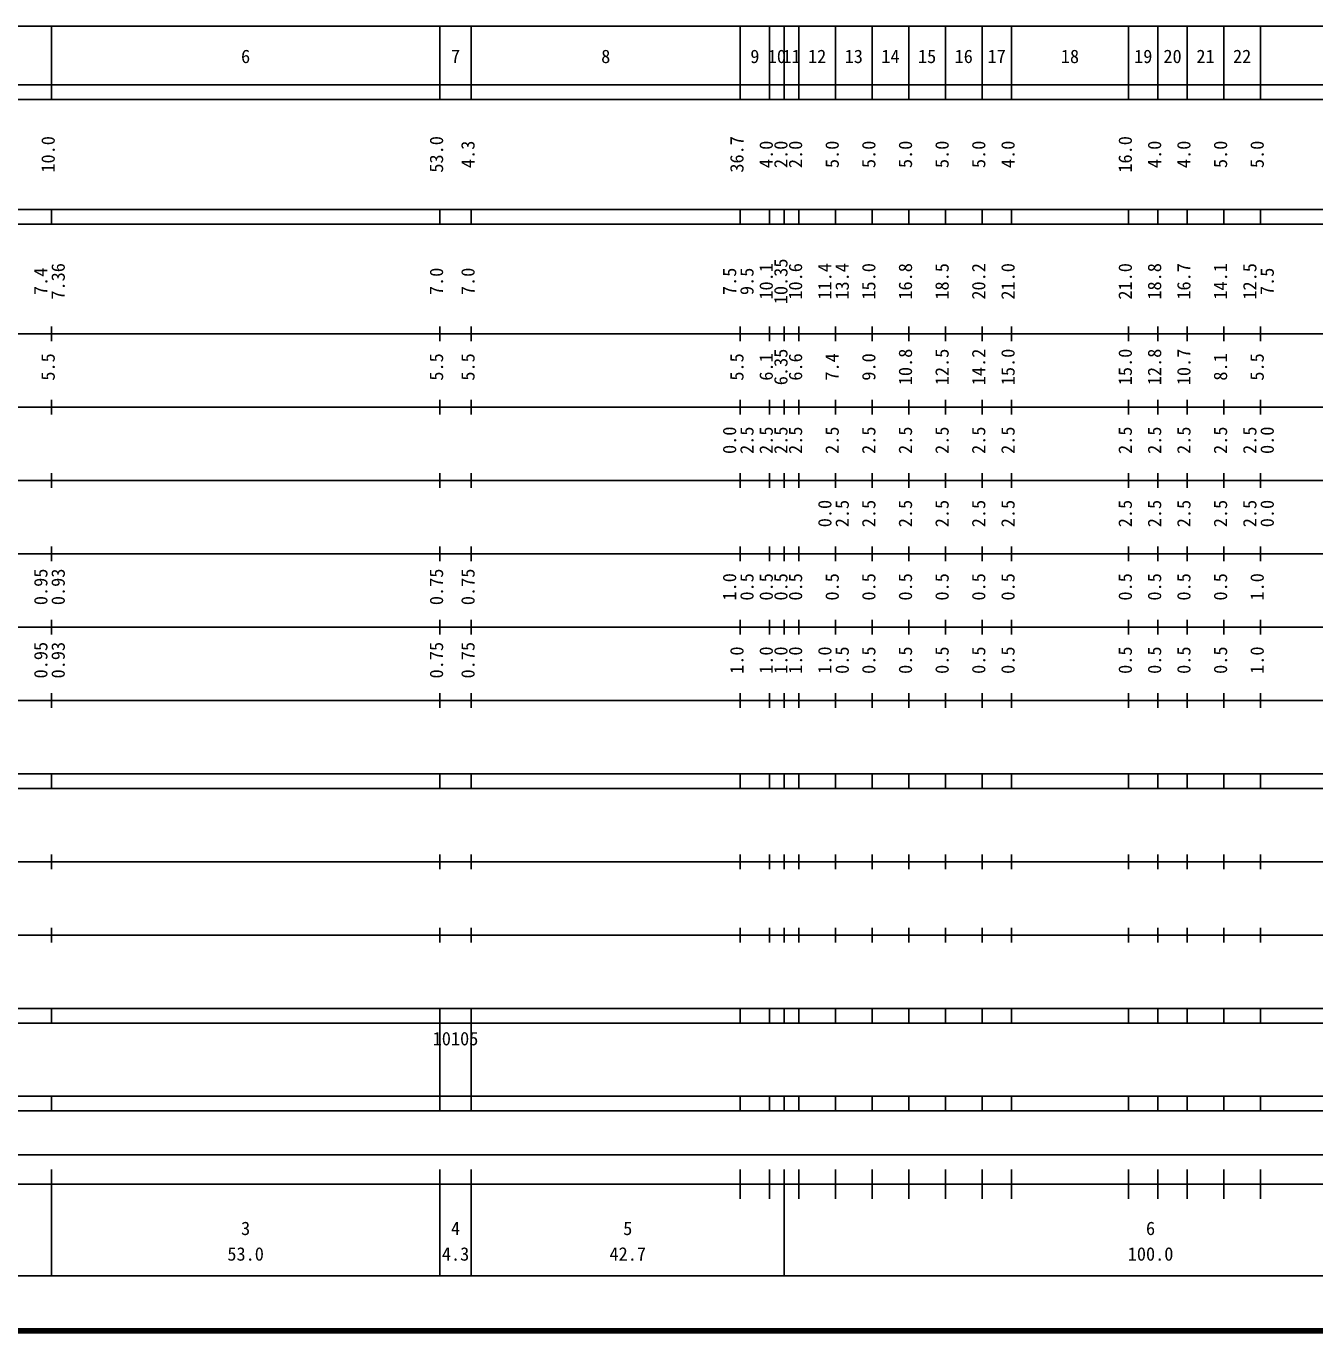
# Model space of a CAD drawing. Units: millimetres on the paper, enlarged 1000 times. Extents: x 40000 to 680000, y 20000 to 380000.
# Drawn here: x 264539 to 440431, y 20000 to 198000 of the extents above; entities that cross this region are included whole.
import ezdxf
from ezdxf.enums import TextEntityAlignment as Align

# ---------------------------------------------------------------- set-up
doc = ezdxf.new("R2010")
doc.units = ezdxf.units.MM
doc.header["$LTSCALE"] = 1000
doc.layers.add('M-TTL', color=2, linetype='Continuous', lineweight=140)
doc.layers.add('M-TTL-BAND', color=7, linetype='Continuous', lineweight=25)
doc.styles.add('ＭＳ ゴシック', font='')
doc.styles.get('ＭＳ ゴシック').set_extended_font_data('MS Gothic')

msp = doc.modelspace()

# ---------------------------------------------------------------- linework, layer by layer
at = {"layer": 'M-TTL'}
msp.add_line((40000, 20000), (680000, 20000), dxfattribs=at)
at = {"layer": 'M-TTL-BAND'}
for p, q in [((68000, 198000), (579000, 198000)), ((268000, 188000), (268000, 198000)), ((321000, 188000), (321000, 198000)), ((325300, 188000), (325300, 198000)), ((362000, 188000), (362000, 198000)), ((366000, 188000), (366000, 198000)), ((368000, 188000), (368000, 198000)), ((370000, 188000), (370000, 198000)), ((375000, 188000), (375000, 198000)), ((380000, 188000), (380000, 198000)), ((385000, 188000), (385000, 198000)), ((390000, 188000), (390000, 198000)), ((395000, 188000), (395000, 198000)), ((399000, 188000), (399000, 198000)), ((415000, 188000), (415000, 198000)), ((419000, 188000), (419000, 198000)), ((423000, 188000), (423000, 198000)), ((428000, 188000), (428000, 198000)), ((433000, 188000), (433000, 198000)), ((40000, 190000), (579000, 190000)), ((40000, 188000), (579000, 188000)), ((40000, 173000), (579000, 173000)), ((268000, 171000), (268000, 173000)), ((321000, 171000), (321000, 173000)), ((325300, 171000), (325300, 173000)), ((362000, 171000), (362000, 173000)), ((366000, 171000), (366000, 173000)), ((368000, 171000), (368000, 173000)), ((370000, 171000), (370000, 173000)), ((375000, 171000), (375000, 173000)), ((380000, 171000), (380000, 173000)), ((385000, 171000), (385000, 173000)), ((390000, 171000), (390000, 173000)), ((395000, 171000), (395000, 173000)), ((399000, 171000), (399000, 173000)), ((415000, 171000), (415000, 173000)), ((419000, 171000), (419000, 173000)), ((423000, 171000), (423000, 173000)), ((428000, 171000), (428000, 173000)), ((433000, 171000), (433000, 173000)), ((40000, 171000), (579000, 171000)), ((268000, 155000), (268000, 157000)), ((321000, 155000), (321000, 157000)), ((325300, 155000), (325300, 157000)), ((362000, 155000), (362000, 157000)), ((366000, 155000), (366000, 157000)), ((368000, 155000), (368000, 157000)), ((370000, 155000), (370000, 157000)), ((375000, 155000), (375000, 157000)), ((380000, 155000), (380000, 157000)), ((385000, 155000), (385000, 157000)), ((390000, 155000), (390000, 157000)), ((395000, 155000), (395000, 157000)), ((399000, 155000), (399000, 157000)), ((415000, 155000), (415000, 157000)), ((419000, 155000), (419000, 157000)), ((423000, 155000), (423000, 157000)), ((428000, 155000), (428000, 157000)), ((433000, 155000), (433000, 157000)), ((40000, 156000), (579000, 156000)), ((46000, 146000), (579000, 146000)), ((268000, 145000), (268000, 147000)), ((321000, 145000), (321000, 147000)), ((325300, 145000), (325300, 147000)), ((362000, 145000), (362000, 147000)), ((366000, 145000), (366000, 147000)), ((368000, 145000), (368000, 147000)), ((370000, 145000), (370000, 147000)), ((375000, 145000), (375000, 147000)), ((380000, 145000), (380000, 147000)), ((385000, 145000), (385000, 147000)), ((390000, 145000), (390000, 147000)), ((395000, 145000), (395000, 147000)), ((399000, 145000), (399000, 147000)), ((415000, 145000), (415000, 147000)), ((419000, 145000), (419000, 147000)), ((423000, 145000), (423000, 147000)), ((428000, 145000), (428000, 147000)), ((433000, 145000), (433000, 147000)), ((52000, 136000), (579000, 136000)), ((268000, 135000), (268000, 137000)), ((321000, 135000), (321000, 137000)), ((325300, 135000), (325300, 137000)), ((362000, 135000), (362000, 137000)), ((366000, 135000), (366000, 137000)), ((368000, 135000), (368000, 137000)), ((370000, 135000), (370000, 137000)), ((375000, 135000), (375000, 137000)), ((380000, 135000), (380000, 137000)), ((385000, 135000), (385000, 137000)), ((390000, 135000), (390000, 137000)), ((395000, 135000), (395000, 137000)), ((399000, 135000), (399000, 137000)), ((415000, 135000), (415000, 137000)), ((419000, 135000), (419000, 137000)), ((423000, 135000), (423000, 137000)), ((428000, 135000), (428000, 137000)), ((433000, 135000), (433000, 137000)), ((268000, 125000), (268000, 127000)), ((321000, 125000), (321000, 127000)), ((325300, 125000), (325300, 127000)), ((362000, 125000), (362000, 127000)), ((366000, 125000), (366000, 127000)), ((368000, 125000), (368000, 127000)), ((370000, 125000), (370000, 127000)), ((375000, 125000), (375000, 127000)), ((380000, 125000), (380000, 127000)), ((385000, 125000), (385000, 127000)), ((390000, 125000), (390000, 127000)), ((395000, 125000), (395000, 127000)), ((399000, 125000), (399000, 127000)), ((415000, 125000), (415000, 127000)), ((419000, 125000), (419000, 127000)), ((423000, 125000), (423000, 127000)), ((428000, 125000), (428000, 127000)), ((433000, 125000), (433000, 127000)), ((46000, 126000), (579000, 126000)), ((52000, 116000), (579000, 116000)), ((268000, 115000), (268000, 117000)), ((321000, 115000), (321000, 117000)), ((325300, 115000), (325300, 117000)), ((362000, 115000), (362000, 117000)), ((366000, 115000), (366000, 117000)), ((368000, 115000), (368000, 117000)), ((370000, 115000), (370000, 117000)), ((375000, 115000), (375000, 117000)), ((380000, 115000), (380000, 117000)), ((385000, 115000), (385000, 117000)), ((390000, 115000), (390000, 117000)), ((395000, 115000), (395000, 117000)), ((399000, 115000), (399000, 117000)), ((415000, 115000), (415000, 117000)), ((419000, 115000), (419000, 117000)), ((423000, 115000), (423000, 117000)), ((428000, 115000), (428000, 117000)), ((433000, 115000), (433000, 117000)), ((268000, 105000), (268000, 107000)), ((321000, 105000), (321000, 107000)), ((325300, 105000), (325300, 107000)), ((362000, 105000), (362000, 107000)), ((366000, 105000), (366000, 107000)), ((368000, 105000), (368000, 107000)), ((370000, 105000), (370000, 107000)), ((375000, 105000), (375000, 107000)), ((380000, 105000), (380000, 107000)), ((385000, 105000), (385000, 107000)), ((390000, 105000), (390000, 107000)), ((395000, 105000), (395000, 107000)), ((399000, 105000), (399000, 107000)), ((415000, 105000), (415000, 107000)), ((419000, 105000), (419000, 107000)), ((423000, 105000), (423000, 107000)), ((428000, 105000), (428000, 107000)), ((433000, 105000), (433000, 107000)), ((46000, 106000), (579000, 106000)), ((40000, 96000), (579000, 96000)), ((268000, 94000), (268000, 96000)), ((321000, 94000), (321000, 96000)), ((325300, 94000), (325300, 96000)), ((362000, 94000), (362000, 96000)), ((366000, 94000), (366000, 96000)), ((368000, 94000), (368000, 96000)), ((370000, 94000), (370000, 96000)), ((375000, 94000), (375000, 96000)), ((380000, 94000), (380000, 96000)), ((385000, 94000), (385000, 96000)), ((390000, 94000), (390000, 96000)), ((395000, 94000), (395000, 96000)), ((399000, 94000), (399000, 96000)), ((415000, 94000), (415000, 96000)), ((419000, 94000), (419000, 96000)), ((423000, 94000), (423000, 96000)), ((428000, 94000), (428000, 96000)), ((433000, 94000), (433000, 96000)), ((40000, 94000), (579000, 94000)), ((49000, 84000), (579000, 84000)), ((268000, 83000), (268000, 85000)), ((321000, 83000), (321000, 85000)), ((325300, 83000), (325300, 85000)), ((362000, 83000), (362000, 85000)), ((366000, 83000), (366000, 85000)), ((368000, 83000), (368000, 85000)), ((370000, 83000), (370000, 85000)), ((375000, 83000), (375000, 85000)), ((380000, 83000), (380000, 85000)), ((385000, 83000), (385000, 85000)), ((390000, 83000), (390000, 85000)), ((395000, 83000), (395000, 85000)), ((399000, 83000), (399000, 85000)), ((415000, 83000), (415000, 85000)), ((419000, 83000), (419000, 85000)), ((423000, 83000), (423000, 85000)), ((428000, 83000), (428000, 85000)), ((433000, 83000), (433000, 85000)), ((268000, 73000), (268000, 75000)), ((321000, 73000), (321000, 75000)), ((325300, 73000), (325300, 75000)), ((362000, 73000), (362000, 75000)), ((366000, 73000), (366000, 75000)), ((368000, 73000), (368000, 75000)), ((370000, 73000), (370000, 75000)), ((375000, 73000), (375000, 75000)), ((380000, 73000), (380000, 75000)), ((385000, 73000), (385000, 75000)), ((390000, 73000), (390000, 75000)), ((395000, 73000), (395000, 75000)), ((399000, 73000), (399000, 75000)), ((415000, 73000), (415000, 75000)), ((419000, 73000), (419000, 75000)), ((423000, 73000), (423000, 75000)), ((428000, 73000), (428000, 75000)), ((433000, 73000), (433000, 75000)), ((40000, 74000), (579000, 74000)), ((40000, 64000), (579000, 64000)), ((268000, 62000), (268000, 64000)), ((321000, 62000), (321000, 64000)), ((325300, 62000), (325300, 64000)), ((362000, 62000), (362000, 64000)), ((366000, 62000), (366000, 64000)), ((368000, 62000), (368000, 64000)), ((370000, 62000), (370000, 64000)), ((375000, 62000), (375000, 64000)), ((380000, 62000), (380000, 64000)), ((385000, 62000), (385000, 64000)), ((390000, 62000), (390000, 64000)), ((395000, 62000), (395000, 64000)), ((399000, 62000), (399000, 64000)), ((415000, 62000), (415000, 64000)), ((419000, 62000), (419000, 64000)), ((423000, 62000), (423000, 64000)), ((428000, 62000), (428000, 64000)), ((433000, 62000), (433000, 64000)), ((40000, 62000), (579000, 62000)), ((321000, 52000), (321000, 62000)), ((325300, 52000), (325300, 62000)), ((40000, 52000), (579000, 52000)), ((268000, 50000), (268000, 52000)), ((321000, 50000), (321000, 52000)), ((325300, 50000), (325300, 52000)), ((362000, 50000), (362000, 52000)), ((366000, 50000), (366000, 52000)), ((368000, 50000), (368000, 52000)), ((370000, 50000), (370000, 52000)), ((375000, 50000), (375000, 52000)), ((380000, 50000), (380000, 52000)), ((385000, 50000), (385000, 52000)), ((390000, 50000), (390000, 52000)), ((395000, 50000), (395000, 52000)), ((399000, 50000), (399000, 52000)), ((415000, 50000), (415000, 52000)), ((419000, 50000), (419000, 52000)), ((423000, 50000), (423000, 52000)), ((428000, 50000), (428000, 52000)), ((433000, 50000), (433000, 52000)), ((40000, 50000), (579000, 50000)), ((71000, 44000), (572000, 44000)), ((268000, 27500), (268000, 42000)), ((321000, 27500), (321000, 42000)), ((325300, 27500), (325300, 42000)), ((362000, 38000), (362000, 42000)), ((366000, 38000), (366000, 42000)), ((368000, 27500), (368000, 42000)), ((370000, 38000), (370000, 42000)), ((375000, 38000), (375000, 42000)), ((380000, 38000), (380000, 42000)), ((385000, 38000), (385000, 42000)), ((390000, 38000), (390000, 42000)), ((395000, 38000), (395000, 42000)), ((399000, 38000), (399000, 42000)), ((415000, 38000), (415000, 42000)), ((419000, 38000), (419000, 42000)), ((423000, 38000), (423000, 42000)), ((428000, 38000), (428000, 42000)), ((433000, 38000), (433000, 42000)), ((40000, 40000), (579000, 40000)), ((68000, 27500), (579000, 27500))]:
    msp.add_line(p, q, dxfattribs=at)

# ---------------------------------------------------------------- texts
at = {"layer": 'M-TTL-BAND', "style": 'ＭＳ ゴシック'}
for s, p in [('6', (294500, 192405)), ('7', (323150, 192405)), ('8', (343650, 192405)), ('9', (364000, 192405)), ('10', (367000, 192405)), ('11', (369000, 192405)), ('12', (372500, 192405)), ('13', (377500, 192405)), ('14', (382500, 192405)), ('15', (387500, 192405)), ('16', (392500, 192405)), ('17', (397000, 192405)), ('18', (407000, 192405)), ('19', (417000, 192405)), ('20', (421000, 192405)), ('21', (425500, 192405)), ('22', (430500, 192405)), ('3', (294500, 32523)), ('4', (323150, 32523)), ('5', (346650, 32523)), ('6', (418000, 32523)), ('53.0', (294500, 29033)), ('4.3', (323150, 29033)), ('42.7', (346650, 29033)), ('100.0', (418000, 29033))]:
    msp.add_text(s, height=1833, dxfattribs=at).set_placement(p, align=Align.BOTTOM_CENTER)
for s, p in [('10.0', (269000, 180500)), ('53.0', (322000, 180500)), ('4.3', (326300, 180500)), ('36.7', (363000, 180500)), ('4.0', (367000, 180500)), ('2.0', (369000, 180500)), ('2.0', (371000, 180500)), ('5.0', (376000, 180500)), ('5.0', (381000, 180500)), ('5.0', (386000, 180500)), ('5.0', (391000, 180500)), ('5.0', (396000, 180500)), ('4.0', (400000, 180500)), ('16.0', (416000, 180500)), ('4.0', (420000, 180500)), ('4.0', (424000, 180500)), ('5.0', (429000, 180500)), ('5.0', (434000, 180500)), ('7.36', (270370, 163174)), ('10.1', (367000, 163174)), ('10.35', (369000, 163174)), ('10.6', (371000, 163174)), ('11.4', (375000, 163174)), ('13.4', (377370, 163174)), ('16.8', (386000, 163174)), ('20.2', (396000, 163174)), ('18.8', (420000, 163174)), ('14.1', (429000, 163174)), ('7.4', (268000, 163174)), ('7.0', (322000, 163174)), ('7.0', (326300, 163174)), ('7.5', (362000, 163174)), ('9.5', (364370, 163174)), ('15.0', (381000, 163174)), ('18.5', (391000, 163174)), ('21.0', (400000, 163174)), ('21.0', (416000, 163174)), ('16.7', (424000, 163174)), ('12.5', (433000, 163174)), ('7.5', (435370, 163174)), ('5.5', (269000, 151500)), ('5.5', (322000, 151500)), ('5.5', (326300, 151500)), ('5.5', (363000, 151500)), ('6.1', (367000, 151500)), ('6.35', (369000, 151500)), ('6.6', (371000, 151500)), ('7.4', (376000, 151500)), ('9.0', (381000, 151500)), ('10.8', (386000, 151500)), ('12.5', (391000, 151500)), ('14.2', (396000, 151500)), ('15.0', (400000, 151500)), ('15.0', (416000, 151500)), ('12.8', (420000, 151500)), ('10.7', (424000, 151500)), ('8.1', (429000, 151500)), ('5.5', (434000, 151500)), ('0.0', (362000, 141500)), ('2.5', (364370, 141500)), ('2.5', (367000, 141500)), ('2.5', (369000, 141500)), ('2.5', (371000, 141500)), ('2.5', (376000, 141500)), ('2.5', (381000, 141500)), ('2.5', (386000, 141500)), ('2.5', (391000, 141500)), ('2.5', (396000, 141500)), ('2.5', (400000, 141500)), ('2.5', (416000, 141500)), ('2.5', (420000, 141500)), ('2.5', (424000, 141500)), ('2.5', (429000, 141500)), ('2.5', (433000, 141500)), ('0.0', (435370, 141500)), ('0.0', (375000, 131500)), ('2.5', (377370, 131500)), ('2.5', (381000, 131500)), ('2.5', (386000, 131500)), ('2.5', (391000, 131500)), ('2.5', (396000, 131500)), ('2.5', (400000, 131500)), ('2.5', (416000, 131500)), ('2.5', (420000, 131500)), ('2.5', (424000, 131500)), ('2.5', (429000, 131500)), ('2.5', (433000, 131500)), ('0.0', (435370, 131500)), ('0.95', (268000, 121500)), ('0.93', (270370, 121500)), ('0.75', (322000, 121500)), ('0.75', (326300, 121500)), ('1.0', (362000, 121500)), ('0.5', (364370, 121500)), ('0.5', (367000, 121500)), ('0.5', (369000, 121500)), ('0.5', (371000, 121500)), ('0.5', (376000, 121500)), ('0.5', (381000, 121500)), ('0.5', (386000, 121500)), ('0.5', (391000, 121500)), ('0.5', (396000, 121500)), ('0.5', (400000, 121500)), ('0.5', (416000, 121500)), ('0.5', (420000, 121500)), ('0.5', (424000, 121500)), ('0.5', (429000, 121500)), ('1.0', (434000, 121500)), ('0.95', (268000, 111500)), ('0.93', (270370, 111500)), ('0.75', (322000, 111500)), ('0.75', (326300, 111500)), ('1.0', (363000, 111500)), ('1.0', (367000, 111500)), ('1.0', (369000, 111500)), ('1.0', (371000, 111500)), ('1.0', (375000, 111500)), ('0.5', (377370, 111500)), ('0.5', (381000, 111500)), ('0.5', (386000, 111500)), ('0.5', (391000, 111500)), ('0.5', (396000, 111500)), ('0.5', (400000, 111500)), ('0.5', (416000, 111500)), ('0.5', (420000, 111500)), ('0.5', (424000, 111500)), ('0.5', (429000, 111500)), ('1.0', (434000, 111500))]:
    msp.add_text(s, height=1833, rotation=90, dxfattribs=at).set_placement(p, align=Align.BOTTOM_CENTER)
msp.add_text('10105', height=1833, dxfattribs=at).set_placement((320025, 58405), align=Align.BOTTOM_LEFT)

doc.saveas('drawing.dxf')
